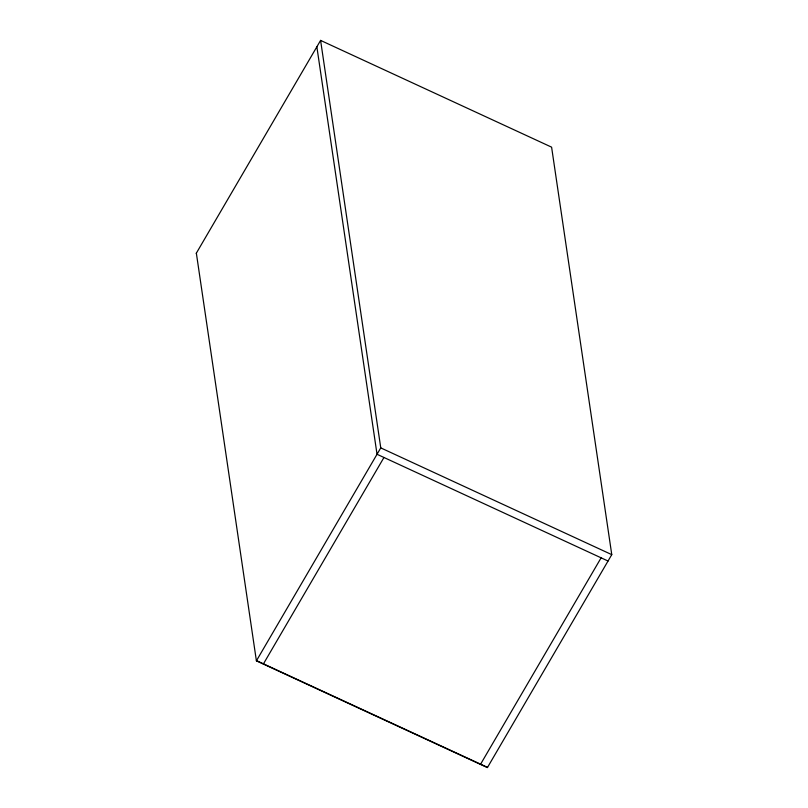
<?xml version="1.0" encoding="UTF-8"?>
<svg xmlns="http://www.w3.org/2000/svg" width="808" height="808" viewBox="0 0 808 808"><rect width="100%" height="100%" fill="white"/><g stroke="black" fill="none" stroke-linecap="round" stroke-linejoin="round"><path stroke-width="1.21" d="M196.233 253.358L320.594 40.4L551.601 147.157L611.767 554.641L487.406 767.6L256.399 660.843L196.354 253.146M256.399 660.843L380.76 447.885L320.594 40.4M263.337 664.055L383.962 457.479M480.477 764.398L601.112 557.823M380.76 447.885L611.767 554.641M608.04 561.025L377.033 454.278L316.857 46.793M256.53 660.631L487.537 767.388"/></g></svg>
